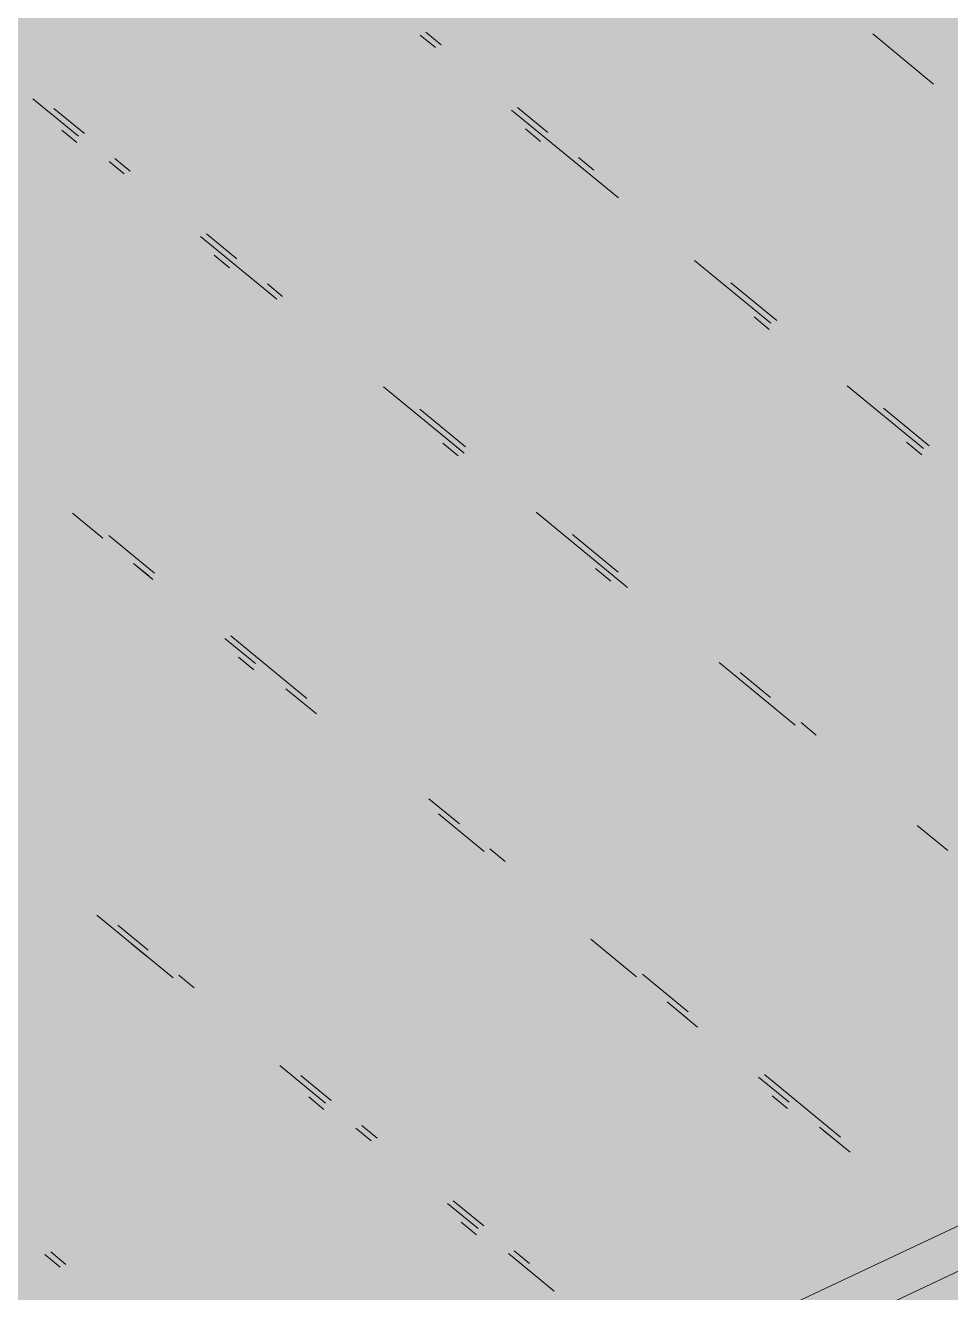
# Model space of a CAD drawing. Header units: millimetres. Extents: x 5 to 1315, y 5 to 292.
# Drawn here: x 1189.805 to 1191.793, y 86.176 to 88.9 of the extents above; entities that cross this region are included whole.
import ezdxf

# ---------------------------------------------------------------- set-up
doc = ezdxf.new("R2010")
doc.units = ezdxf.units.MM
doc.layers.add('EXISTING', color=7, linetype='Continuous')
doc.layers.add('IMAGES', color=7, linetype='Continuous')

# ---------------------------------------------------------------- blocks, each defined once
blk = doc.blocks.new('SHEET_03')
at = {"layer": 'EXISTING', "color": 250, "lineweight": 9}
for p, q in [((290.6989, 88.8582), (290.6661, 88.8852)), ((291.6259, 88.8818), (291.7569, 88.7741)), ((290.6536, 88.8793), (290.6864, 88.8524)), ((289.8213, 88.7425), (289.9196, 88.6617)), ((289.9321, 88.6675), (289.8666, 88.7214)), ((290.9282, 88.6697), (290.8627, 88.7236)), ((290.8502, 88.7177), (291.0796, 88.5292)), ((289.9162, 88.6482), (289.8835, 88.6752)), ((290.9124, 88.6504), (290.8796, 88.6774)), ((290.0304, 88.5867), (289.9977, 88.6137)), ((291.0265, 88.5889), (290.9938, 88.6158)), ((289.9852, 88.6078), (290.0179, 88.5809)), ((290.1817, 88.4462), (290.3456, 88.3115)), ((290.2598, 88.3982), (290.1942, 88.4521)), ((290.2439, 88.3789), (290.2111, 88.4059)), ((291.2434, 88.3945), (291.4072, 88.2599)), ((290.3581, 88.3174), (290.3253, 88.3443)), ((291.4197, 88.2657), (291.3214, 88.3465)), ((291.4038, 88.2464), (291.371, 88.2734)), ((290.5749, 88.123), (290.7387, 87.9883)), ((291.571, 88.1252), (291.7348, 87.9905)), ((290.7512, 87.9942), (290.6529, 88.075)), ((291.7473, 87.9964), (291.649, 88.0772)), ((290.7353, 87.9749), (290.7026, 88.0019)), ((290.7478, 87.9808), (290.7151, 88.0077)), ((291.7314, 87.9771), (291.6987, 88.004)), ((289.9064, 87.8515), (289.972, 87.7976)), ((290.9025, 87.8537), (291.0991, 87.6921)), ((290.0827, 87.7227), (289.9845, 87.8035)), ((291.0789, 87.7249), (290.9806, 87.8057)), ((290.0375, 87.7438), (290.0703, 87.7168)), ((290.0793, 87.7093), (290.0466, 87.7362)), ((291.063, 87.7056), (291.0302, 87.7325)), ((290.2341, 87.5822), (290.2996, 87.5283)), ((290.4104, 87.4534), (290.2466, 87.588)), ((290.2962, 87.5149), (290.2634, 87.5418)), ((291.2957, 87.5305), (291.4595, 87.3958)), ((291.4065, 87.4555), (291.341, 87.5094)), ((290.3651, 87.4744), (290.4307, 87.4206)), ((291.5048, 87.3747), (291.472, 87.4017)), ((290.738, 87.184), (290.6725, 87.2379)), ((289.9104, 85.4281), (293.7247, 87.2188)), ((290.6928, 87.2051), (290.7911, 87.1243)), ((291.7216, 87.1804), (291.7872, 87.1265)), ((289.9104, 85.3306), (293.7247, 87.1213)), ((290.8363, 87.1032), (290.8035, 87.1302)), ((289.9588, 86.9875), (290.1226, 86.8528)), ((290.0695, 86.9125), (290.004, 86.9664)), ((290.0661, 86.8991), (290.0334, 86.926)), ((291.0204, 86.9358), (291.1187, 86.855)), ((290.1678, 86.8317), (290.1351, 86.8586)), ((291.2295, 86.78), (291.1312, 86.8608)), ((291.1842, 86.8011), (291.2497, 86.7472)), ((291.2261, 86.7666), (291.1933, 86.7936)), ((290.3519, 86.6643), (290.4502, 86.5835)), ((290.4627, 86.5893), (290.3972, 86.6432)), ((291.3808, 86.6395), (291.4463, 86.5856)), ((291.5571, 86.5107), (291.3933, 86.6454)), ((290.4468, 86.57), (290.4141, 86.597)), ((291.4429, 86.5722), (291.4102, 86.5992)), ((290.5157, 86.5296), (290.5485, 86.5027)), ((290.561, 86.5085), (290.5282, 86.5355)), ((291.5119, 86.5318), (291.5774, 86.4779)), ((291.5537, 86.4973), (291.5209, 86.5242)), ((290.7123, 86.368), (290.7779, 86.3141)), ((290.7903, 86.32), (290.7248, 86.3739)), ((290.7745, 86.3007), (290.7417, 86.3276)), ((289.8473, 86.2581), (289.88, 86.2311)), ((289.8925, 86.237), (289.8598, 86.2639)), ((290.8434, 86.2603), (290.9417, 86.1795)), ((290.8886, 86.2392), (290.8559, 86.2661))]:
    blk.add_line(p, q, dxfattribs=at)
at = {"layer": 'IMAGES', "color": 7}
for points in [[(289.72, 88.8805), (289.8164, 88.8805), (289.72, 88.9769), (289.8164, 88.9769)], [(289.8164, 88.8805), (290.4909, 88.8805), (289.8164, 88.9769), (290.4909, 88.9769)], [(290.4909, 88.8805), (290.6836, 88.8805), (290.4909, 88.9769), (290.6836, 88.9769)], [(290.6836, 88.8805), (290.8764, 88.8805), (290.6836, 88.9769), (290.8764, 88.9769)], [(290.8764, 88.8805), (291.2618, 88.8805), (290.8764, 88.9769), (291.2618, 88.9769)], [(291.2618, 88.8805), (291.3582, 88.8805), (291.2618, 88.9769), (291.3582, 88.9769)], [(291.3582, 88.8805), (291.4545, 88.8805), (291.3582, 88.9769), (291.4545, 88.9769)], [(291.4545, 88.8805), (291.5509, 88.8805), (291.4545, 88.9769), (291.5509, 88.9769)], [(291.5509, 88.8805), (291.6473, 88.8805), (291.5509, 88.9769), (291.6473, 88.9769)], [(291.6473, 88.8805), (291.84, 88.8805), (291.6473, 88.9769), (291.84, 88.9769)], [(289.6236, 88.7841), (289.8164, 88.7841), (289.6236, 88.8805), (289.8164, 88.8805)], [(289.8164, 88.7841), (289.9127, 88.7841), (289.8164, 88.8805), (289.9127, 88.8805)], [(289.9127, 88.7841), (290.5873, 88.7841), (289.9127, 88.8805), (290.5873, 88.8805)], [(290.5873, 88.6877), (290.6836, 88.6877), (290.5873, 88.8805), (290.6836, 88.8805)], [(290.6836, 88.6877), (290.78, 88.6877), (290.6836, 88.8805), (290.78, 88.8805)], [(290.78, 88.7841), (290.8764, 88.7841), (290.78, 88.8805), (290.8764, 88.8805)], [(290.8764, 88.7841), (290.9727, 88.7841), (290.8764, 88.8805), (290.9727, 88.8805)], [(290.9727, 88.7841), (291.4545, 88.7841), (290.9727, 88.8805), (291.4545, 88.8805)], [(291.4545, 88.7841), (291.5509, 88.7841), (291.4545, 88.8805), (291.5509, 88.8805)], [(291.5509, 88.7841), (291.6473, 88.7841), (291.5509, 88.8805), (291.6473, 88.8805)], [(291.6473, 88.7841), (291.7436, 88.7841), (291.6473, 88.8805), (291.7436, 88.8805)], [(291.7436, 88.7841), (291.84, 88.7841), (291.7436, 88.8805), (291.84, 88.8805)], [(289.72, 88.6877), (289.8164, 88.6877), (289.72, 88.7841), (289.8164, 88.7841)], [(289.8164, 88.6877), (289.9127, 88.6877), (289.8164, 88.7841), (289.9127, 88.7841)], [(289.9127, 88.6877), (290.0091, 88.6877), (289.9127, 88.7841), (290.0091, 88.7841)], [(290.0091, 88.6877), (290.1055, 88.6877), (290.0091, 88.7841), (290.1055, 88.7841)], [(290.1055, 88.6877), (290.5873, 88.6877), (290.1055, 88.7841), (290.5873, 88.7841)], [(290.78, 88.6877), (290.8764, 88.6877), (290.78, 88.7841), (290.8764, 88.7841)], [(290.8764, 88.6877), (290.9727, 88.6877), (290.8764, 88.7841), (290.9727, 88.7841)], [(290.9727, 88.6877), (291.0691, 88.6877), (290.9727, 88.7841), (291.0691, 88.7841)], [(291.0691, 88.6877), (291.5509, 88.6877), (291.0691, 88.7841), (291.5509, 88.7841)], [(291.5509, 88.6877), (291.6473, 88.6877), (291.5509, 88.7841), (291.6473, 88.7841)], [(291.6473, 88.6877), (291.7436, 88.6877), (291.6473, 88.7841), (291.7436, 88.7841)], [(291.7436, 88.5913), (291.84, 88.5913), (291.7436, 88.7841), (291.84, 88.7841)], [(289.72, 88.5913), (289.8164, 88.5913), (289.72, 88.6877), (289.8164, 88.6877)], [(289.8164, 88.5913), (290.0091, 88.5913), (289.8164, 88.6877), (290.0091, 88.6877)], [(290.0091, 88.5913), (290.1055, 88.5913), (290.0091, 88.6877), (290.1055, 88.6877)], [(290.1055, 88.5913), (290.2018, 88.5913), (290.1055, 88.6877), (290.2018, 88.6877)], [(290.2018, 88.5913), (290.6836, 88.5913), (290.2018, 88.6877), (290.6836, 88.6877)], [(290.6836, 88.5913), (290.78, 88.5913), (290.6836, 88.6877), (290.78, 88.6877)], [(290.78, 88.5913), (290.8764, 88.5913), (290.78, 88.6877), (290.8764, 88.6877)], [(290.8764, 88.5913), (291.0691, 88.5913), (290.8764, 88.6877), (291.0691, 88.6877)], [(291.0691, 88.5913), (291.1655, 88.5913), (291.0691, 88.6877), (291.1655, 88.6877)], [(291.1655, 88.5913), (291.6473, 88.5913), (291.1655, 88.6877), (291.6473, 88.6877)], [(291.6473, 88.5913), (291.7436, 88.5913), (291.6473, 88.6877), (291.7436, 88.6877)], [(289.3345, 88.4949), (289.8164, 88.4949), (289.3345, 88.5913), (289.8164, 88.5913)], [(289.8164, 88.4949), (289.9127, 88.4949), (289.8164, 88.5913), (289.9127, 88.5913)], [(289.9127, 88.4949), (290.0091, 88.4949), (289.9127, 88.5913), (290.0091, 88.5913)], [(290.0091, 88.4949), (290.1055, 88.4949), (290.0091, 88.5913), (290.1055, 88.5913)], [(290.1055, 88.4949), (290.2018, 88.4949), (290.1055, 88.5913), (290.2018, 88.5913)], [(290.2018, 88.4949), (290.2982, 88.4949), (290.2018, 88.5913), (290.2982, 88.5913)], [(290.2982, 88.4949), (290.8764, 88.4949), (290.2982, 88.5913), (290.8764, 88.5913)], [(290.8764, 88.4949), (290.9727, 88.4949), (290.8764, 88.5913), (290.9727, 88.5913)], [(290.9727, 88.4949), (291.1655, 88.4949), (290.9727, 88.5913), (291.1655, 88.5913)], [(291.1655, 88.4949), (291.3582, 88.4949), (291.1655, 88.5913), (291.3582, 88.5913)], [(291.3582, 88.4949), (291.7436, 88.4949), (291.3582, 88.5913), (291.7436, 88.5913)], [(291.7436, 88.4949), (291.84, 88.4949), (291.7436, 88.5913), (291.84, 88.5913)], [(289.4309, 88.3985), (290.0091, 88.3985), (289.4309, 88.4949), (290.0091, 88.4949)], [(290.0091, 88.3985), (290.1055, 88.3985), (290.0091, 88.4949), (290.1055, 88.4949)], [(290.1055, 88.3985), (290.2018, 88.3985), (290.1055, 88.4949), (290.2018, 88.4949)], [(290.2018, 88.3985), (290.2982, 88.3985), (290.2018, 88.4949), (290.2982, 88.4949)], [(290.2982, 88.3985), (290.3945, 88.3985), (290.2982, 88.4949), (290.3945, 88.4949)], [(290.3945, 88.3985), (290.8764, 88.3985), (290.3945, 88.4949), (290.8764, 88.4949)], [(290.8764, 88.3985), (290.9727, 88.3985), (290.8764, 88.4949), (290.9727, 88.4949)], [(290.9727, 88.3985), (291.0691, 88.3985), (290.9727, 88.4949), (291.0691, 88.4949)], [(291.0691, 88.3985), (291.1655, 88.3985), (291.0691, 88.4949), (291.1655, 88.4949)], [(291.1655, 88.3985), (291.2618, 88.3985), (291.1655, 88.4949), (291.2618, 88.4949)], [(291.2618, 88.3985), (291.3582, 88.3985), (291.2618, 88.4949), (291.3582, 88.4949)], [(291.3582, 88.3985), (291.4545, 88.3985), (291.3582, 88.4949), (291.4545, 88.4949)], [(291.4545, 88.3985), (291.84, 88.3985), (291.4545, 88.4949), (291.84, 88.4949)], [(289.5273, 88.3021), (290.1055, 88.3021), (289.5273, 88.3985), (290.1055, 88.3985)], [(290.1055, 88.3021), (290.2018, 88.3021), (290.1055, 88.3985), (290.2018, 88.3985)], [(290.2018, 88.3021), (290.3945, 88.3021), (290.2018, 88.3985), (290.3945, 88.3985)], [(290.3945, 88.3021), (290.4909, 88.3021), (290.3945, 88.3985), (290.4909, 88.3985)], [(290.4909, 88.3021), (290.5873, 88.3021), (290.4909, 88.3985), (290.5873, 88.3985)], [(290.5873, 88.3021), (291.0691, 88.3021), (290.5873, 88.3985), (291.0691, 88.3985)], [(291.0691, 88.3021), (291.1655, 88.3021), (291.0691, 88.3985), (291.1655, 88.3985)], [(291.1655, 88.3021), (291.2618, 88.3021), (291.1655, 88.3985), (291.2618, 88.3985)], [(291.2618, 88.3021), (291.3582, 88.3021), (291.2618, 88.3985), (291.3582, 88.3985)], [(291.3582, 88.3021), (291.4545, 88.3021), (291.3582, 88.3985), (291.4545, 88.3985)], [(291.4545, 88.3021), (291.5509, 88.3021), (291.4545, 88.3985), (291.5509, 88.3985)], [(291.5509, 88.3021), (292.0327, 88.3021), (291.5509, 88.3985), (292.0327, 88.3985)], [(289.72, 88.2057), (290.2018, 88.2057), (289.72, 88.3021), (290.2018, 88.3021)], [(290.2018, 88.2057), (290.2982, 88.2057), (290.2018, 88.3021), (290.2982, 88.3021)], [(290.2982, 88.2057), (290.3945, 88.2057), (290.2982, 88.3021), (290.3945, 88.3021)], [(290.3945, 88.2057), (290.4909, 88.2057), (290.3945, 88.3021), (290.4909, 88.3021)], [(290.4909, 88.2057), (290.5873, 88.2057), (290.4909, 88.3021), (290.5873, 88.3021)], [(290.5873, 88.2057), (291.1655, 88.2057), (290.5873, 88.3021), (291.1655, 88.3021)], [(291.1655, 88.2057), (291.2618, 88.2057), (291.1655, 88.3021), (291.2618, 88.3021)], [(291.2618, 88.2057), (291.3582, 88.2057), (291.2618, 88.3021), (291.3582, 88.3021)], [(291.3582, 88.2057), (291.4545, 88.2057), (291.3582, 88.3021), (291.4545, 88.3021)], [(291.4545, 88.2057), (291.5509, 88.2057), (291.4545, 88.3021), (291.5509, 88.3021)], [(291.5509, 88.2057), (291.6473, 88.2057), (291.5509, 88.3021), (291.6473, 88.3021)], [(291.6473, 88.2057), (292.1291, 88.2057), (291.6473, 88.3021), (292.1291, 88.3021)], [(289.72, 88.1093), (289.8164, 88.1093), (289.72, 88.2057), (289.8164, 88.2057)], [(289.8164, 88.1093), (290.2982, 88.1093), (289.8164, 88.2057), (290.2982, 88.2057)], [(290.2982, 88.1093), (290.3945, 88.1093), (290.2982, 88.2057), (290.3945, 88.2057)], [(290.3945, 88.1093), (290.4909, 88.1093), (290.3945, 88.2057), (290.4909, 88.2057)], [(290.4909, 88.1093), (290.6836, 88.1093), (290.4909, 88.2057), (290.6836, 88.2057)], [(290.6836, 88.1093), (290.78, 88.1093), (290.6836, 88.2057), (290.78, 88.2057)], [(290.78, 88.1093), (291.2618, 88.1093), (290.78, 88.2057), (291.2618, 88.2057)], [(291.2618, 88.1093), (291.3582, 88.1093), (291.2618, 88.2057), (291.3582, 88.2057)], [(291.3582, 88.1093), (291.4545, 88.1093), (291.3582, 88.2057), (291.4545, 88.2057)], [(291.4545, 88.1093), (291.5509, 88.1093), (291.4545, 88.2057), (291.5509, 88.2057)], [(291.5509, 88.1093), (291.6473, 88.1093), (291.5509, 88.2057), (291.6473, 88.2057)], [(291.6473, 88.1093), (291.7436, 88.1093), (291.6473, 88.2057), (291.7436, 88.2057)], [(291.7436, 88.1093), (292.2255, 88.1093), (291.7436, 88.2057), (292.2255, 88.2057)], [(289.72, 88.0129), (289.9127, 88.0129), (289.72, 88.1093), (289.9127, 88.1093)], [(289.9127, 88.0129), (290.3945, 88.0129), (289.9127, 88.1093), (290.3945, 88.1093)], [(290.3945, 88.0129), (290.4909, 88.0129), (290.3945, 88.1093), (290.4909, 88.1093)], [(290.4909, 88.0129), (290.5873, 88.0129), (290.4909, 88.1093), (290.5873, 88.1093)], [(290.5873, 88.0129), (290.78, 88.0129), (290.5873, 88.1093), (290.78, 88.1093)], [(290.78, 88.0129), (290.9727, 88.0129), (290.78, 88.1093), (290.9727, 88.1093)], [(290.9727, 88.0129), (291.4545, 88.0129), (290.9727, 88.1093), (291.4545, 88.1093)], [(291.4545, 88.0129), (291.5509, 88.0129), (291.4545, 88.1093), (291.5509, 88.1093)], [(291.5509, 88.0129), (291.7436, 88.0129), (291.5509, 88.1093), (291.7436, 88.1093)], [(291.7436, 88.0129), (291.84, 88.0129), (291.7436, 88.1093), (291.84, 88.1093)], [(289.72, 87.9165), (289.9127, 87.9165), (289.72, 88.0129), (289.9127, 88.0129)], [(289.9127, 87.9165), (290.0091, 87.9165), (289.9127, 88.0129), (290.0091, 88.0129)], [(290.0091, 87.9165), (290.1055, 87.9165), (290.0091, 88.0129), (290.1055, 88.0129)], [(290.1055, 87.9165), (290.4909, 87.9165), (290.1055, 88.0129), (290.4909, 88.0129)], [(290.4909, 87.9165), (290.5873, 87.9165), (290.4909, 88.0129), (290.5873, 88.0129)], [(290.5873, 87.9165), (290.6836, 87.9165), (290.5873, 88.0129), (290.6836, 88.0129)], [(290.6836, 87.9165), (290.8764, 87.9165), (290.6836, 88.0129), (290.8764, 88.0129)], [(290.8764, 87.9165), (290.9727, 87.9165), (290.8764, 88.0129), (290.9727, 88.0129)], [(290.9727, 87.9165), (291.0691, 87.9165), (290.9727, 88.0129), (291.0691, 88.0129)], [(291.0691, 87.9165), (291.5509, 87.9165), (291.0691, 88.0129), (291.5509, 88.0129)], [(291.5509, 87.9165), (291.6473, 87.9165), (291.5509, 88.0129), (291.6473, 88.0129)], [(291.6473, 87.9165), (291.84, 87.9165), (291.6473, 88.0129), (291.84, 88.0129)], [(289.72, 87.8201), (289.8164, 87.8201), (289.72, 87.9165), (289.8164, 87.9165)], [(289.8164, 87.8201), (289.9127, 87.8201), (289.8164, 87.9165), (289.9127, 87.9165)], [(289.9127, 87.7237), (290.0091, 87.7237), (289.9127, 87.9165), (290.0091, 87.9165)], [(290.0091, 87.8201), (290.1055, 87.8201), (290.0091, 87.9165), (290.1055, 87.9165)], [(290.1055, 87.8201), (290.6836, 87.8201), (290.1055, 87.9165), (290.6836, 87.9165)], [(290.6836, 87.8201), (290.78, 87.8201), (290.6836, 87.9165), (290.78, 87.9165)], [(290.78, 87.8201), (290.8764, 87.8201), (290.78, 87.9165), (290.8764, 87.9165)], [(290.8764, 87.8201), (290.9727, 87.8201), (290.8764, 87.9165), (290.9727, 87.9165)], [(290.9727, 87.8201), (291.0691, 87.8201), (290.9727, 87.9165), (291.0691, 87.9165)], [(291.0691, 87.8201), (291.1655, 87.8201), (291.0691, 87.9165), (291.1655, 87.9165)], [(291.1655, 87.8201), (291.6473, 87.8201), (291.1655, 87.9165), (291.6473, 87.9165)], [(291.6473, 87.8201), (291.7436, 87.8201), (291.6473, 87.9165), (291.7436, 87.9165)], [(291.7436, 87.8201), (291.84, 87.8201), (291.7436, 87.9165), (291.84, 87.9165)], [(289.72, 87.7237), (289.8164, 87.7237), (289.72, 87.8201), (289.8164, 87.8201)], [(289.8164, 87.7237), (289.9127, 87.7237), (289.8164, 87.8201), (289.9127, 87.8201)], [(290.0091, 87.7237), (290.1055, 87.7237), (290.0091, 87.8201), (290.1055, 87.8201)], [(290.1055, 87.7237), (290.2018, 87.7237), (290.1055, 87.8201), (290.2018, 87.8201)], [(290.2018, 87.7237), (290.2982, 87.7237), (290.2018, 87.8201), (290.2982, 87.8201)], [(290.2982, 87.7237), (290.78, 87.7237), (290.2982, 87.8201), (290.78, 87.8201)], [(290.78, 87.7237), (290.8764, 87.7237), (290.78, 87.8201), (290.8764, 87.8201)], [(290.8764, 87.7237), (290.9727, 87.7237), (290.8764, 87.8201), (290.9727, 87.8201)], [(290.9727, 87.7237), (291.0691, 87.7237), (290.9727, 87.8201), (291.0691, 87.8201)], [(291.0691, 87.7237), (291.1655, 87.7237), (291.0691, 87.8201), (291.1655, 87.8201)], [(291.1655, 87.7237), (291.2618, 87.7237), (291.1655, 87.8201), (291.2618, 87.8201)], [(291.2618, 87.7237), (291.7436, 87.7237), (291.2618, 87.8201), (291.7436, 87.8201)], [(291.7436, 87.7237), (291.84, 87.7237), (291.7436, 87.8201), (291.84, 87.8201)], [(289.72, 87.6273), (289.8164, 87.6273), (289.72, 87.7237), (289.8164, 87.7237)], [(289.8164, 87.6273), (289.9127, 87.6273), (289.8164, 87.7237), (289.9127, 87.7237)], [(289.9127, 87.6273), (290.0091, 87.6273), (289.9127, 87.7237), (290.0091, 87.7237)], [(290.0091, 87.6273), (290.1055, 87.6273), (290.0091, 87.7237), (290.1055, 87.7237)], [(290.1055, 87.6273), (290.2018, 87.6273), (290.1055, 87.7237), (290.2018, 87.7237)], [(290.2018, 87.6273), (290.2982, 87.6273), (290.2018, 87.7237), (290.2982, 87.7237)], [(290.2982, 87.6273), (290.3945, 87.6273), (290.2982, 87.7237), (290.3945, 87.7237)], [(290.3945, 87.6273), (290.8764, 87.6273), (290.3945, 87.7237), (290.8764, 87.7237)], [(290.8764, 87.6273), (290.9727, 87.6273), (290.8764, 87.7237), (290.9727, 87.7237)], [(290.9727, 87.6273), (291.0691, 87.6273), (290.9727, 87.7237), (291.0691, 87.7237)], [(291.0691, 87.6273), (291.1655, 87.6273), (291.0691, 87.7237), (291.1655, 87.7237)], [(291.1655, 87.6273), (291.2618, 87.6273), (291.1655, 87.7237), (291.2618, 87.7237)], [(291.2618, 87.6273), (291.3582, 87.6273), (291.2618, 87.7237), (291.3582, 87.7237)], [(291.3582, 87.6273), (291.9364, 87.6273), (291.3582, 87.7237), (291.9364, 87.7237)], [(289.72, 87.5309), (289.8164, 87.5309), (289.72, 87.6273), (289.8164, 87.6273)], [(289.8164, 87.5309), (290.0091, 87.5309), (289.8164, 87.6273), (290.0091, 87.6273)], [(290.0091, 87.5309), (290.1055, 87.5309), (290.0091, 87.6273), (290.1055, 87.6273)], [(290.1055, 87.5309), (290.2018, 87.5309), (290.1055, 87.6273), (290.2018, 87.6273)], [(290.2018, 87.5309), (290.3945, 87.5309), (290.2018, 87.6273), (290.3945, 87.6273)], [(290.3945, 87.5309), (290.4909, 87.5309), (290.3945, 87.6273), (290.4909, 87.6273)], [(290.4909, 87.5309), (290.9727, 87.5309), (290.4909, 87.6273), (290.9727, 87.6273)], [(290.9727, 87.5309), (291.0691, 87.5309), (290.9727, 87.6273), (291.0691, 87.6273)], [(291.0691, 87.5309), (291.1655, 87.5309), (291.0691, 87.6273), (291.1655, 87.6273)], [(291.1655, 87.5309), (291.2618, 87.5309), (291.1655, 87.6273), (291.2618, 87.6273)], [(291.2618, 87.5309), (291.3582, 87.5309), (291.2618, 87.6273), (291.3582, 87.6273)], [(291.3582, 87.5309), (291.4545, 87.5309), (291.3582, 87.6273), (291.4545, 87.6273)], [(291.4545, 87.5309), (291.5509, 87.5309), (291.4545, 87.6273), (291.5509, 87.6273)], [(291.5509, 87.5309), (292.0327, 87.5309), (291.5509, 87.6273), (292.0327, 87.6273)], [(289.72, 87.4345), (289.8164, 87.4345), (289.72, 87.5309), (289.8164, 87.5309)], [(289.8164, 87.4345), (289.9127, 87.4345), (289.8164, 87.5309), (289.9127, 87.5309)], [(289.9127, 87.4345), (290.1055, 87.4345), (289.9127, 87.5309), (290.1055, 87.5309)], [(290.1055, 87.4345), (290.2018, 87.4345), (290.1055, 87.5309), (290.2018, 87.5309)], [(290.2018, 87.4345), (290.2982, 87.4345), (290.2018, 87.5309), (290.2982, 87.5309)], [(290.2982, 87.4345), (290.4909, 87.4345), (290.2982, 87.5309), (290.4909, 87.5309)], [(290.4909, 87.4345), (290.5873, 87.4345), (290.4909, 87.5309), (290.5873, 87.5309)], [(290.5873, 87.4345), (291.0691, 87.4345), (290.5873, 87.5309), (291.0691, 87.5309)], [(291.0691, 87.4345), (291.2618, 87.4345), (291.0691, 87.5309), (291.2618, 87.5309)], [(291.2618, 87.4345), (291.4545, 87.4345), (291.2618, 87.5309), (291.4545, 87.5309)], [(291.4545, 87.4345), (291.5509, 87.4345), (291.4545, 87.5309), (291.5509, 87.5309)], [(291.5509, 87.4345), (291.6473, 87.4345), (291.5509, 87.5309), (291.6473, 87.5309)], [(291.6473, 87.4345), (292.1291, 87.4345), (291.6473, 87.5309), (292.1291, 87.5309)], [(289.72, 87.3381), (289.8164, 87.3381), (289.72, 87.4345), (289.8164, 87.4345)], [(289.8164, 87.3381), (289.9127, 87.3381), (289.8164, 87.4345), (289.9127, 87.4345)], [(289.9127, 87.3381), (290.0091, 87.3381), (289.9127, 87.4345), (290.0091, 87.4345)], [(290.0091, 87.3381), (290.1055, 87.3381), (290.0091, 87.4345), (290.1055, 87.4345)], [(290.1055, 87.3381), (290.2018, 87.3381), (290.1055, 87.4345), (290.2018, 87.4345)], [(290.2018, 87.3381), (290.2982, 87.3381), (290.2018, 87.4345), (290.2982, 87.4345)], [(290.2982, 87.3381), (290.3945, 87.3381), (290.2982, 87.4345), (290.3945, 87.4345)], [(290.3945, 87.3381), (290.5873, 87.3381), (290.3945, 87.4345), (290.5873, 87.4345)], [(290.5873, 87.3381), (290.6836, 87.3381), (290.5873, 87.4345), (290.6836, 87.4345)], [(290.6836, 87.3381), (290.78, 87.3381), (290.6836, 87.4345), (290.78, 87.4345)], [(290.78, 87.3381), (291.2618, 87.3381), (290.78, 87.4345), (291.2618, 87.4345)], [(291.2618, 87.3381), (291.3582, 87.3381), (291.2618, 87.4345), (291.3582, 87.4345)], [(291.3582, 87.3381), (291.5509, 87.3381), (291.3582, 87.4345), (291.5509, 87.4345)], [(291.5509, 87.3381), (291.7436, 87.3381), (291.5509, 87.4345), (291.7436, 87.4345)], [(291.7436, 87.3381), (292.2255, 87.3381), (291.7436, 87.4345), (292.2255, 87.4345)], [(289.72, 87.2417), (289.8164, 87.2417), (289.72, 87.3381), (289.8164, 87.3381)], [(289.8164, 87.2417), (289.9127, 87.2417), (289.8164, 87.3381), (289.9127, 87.3381)], [(289.9127, 87.2417), (290.0091, 87.2417), (289.9127, 87.3381), (290.0091, 87.3381)], [(290.0091, 87.2417), (290.1055, 87.2417), (290.0091, 87.3381), (290.1055, 87.3381)], [(290.1055, 87.2417), (290.2018, 87.2417), (290.1055, 87.3381), (290.2018, 87.3381)], [(290.2018, 87.2417), (290.2982, 87.2417), (290.2018, 87.3381), (290.2982, 87.3381)], [(290.2982, 87.2417), (290.3945, 87.2417), (290.2982, 87.3381), (290.3945, 87.3381)], [(290.3945, 87.2417), (290.4909, 87.2417), (290.3945, 87.3381), (290.4909, 87.3381)], [(290.4909, 87.2417), (290.6836, 87.2417), (290.4909, 87.3381), (290.6836, 87.3381)], [(290.6836, 87.2417), (290.78, 87.2417), (290.6836, 87.3381), (290.78, 87.3381)], [(290.78, 87.2417), (290.8764, 87.2417), (290.78, 87.3381), (290.8764, 87.3381)], [(290.8764, 87.2417), (291.4545, 87.2417), (290.8764, 87.3381), (291.4545, 87.3381)], [(291.4545, 87.1453), (291.5509, 87.1453), (291.4545, 87.3381), (291.5509, 87.3381)], [(291.5509, 87.2417), (291.7436, 87.2417), (291.5509, 87.3381), (291.7436, 87.3381)], [(291.7436, 87.2417), (291.84, 87.2417), (291.7436, 87.3381), (291.84, 87.3381)], [(289.72, 87.0489), (289.8164, 87.0489), (289.72, 87.2417), (289.8164, 87.2417)], [(289.8164, 87.1453), (290.1055, 87.1453), (289.8164, 87.2417), (290.1055, 87.2417)], [(290.1055, 87.1453), (290.2982, 87.1453), (290.1055, 87.2417), (290.2982, 87.2417)], [(290.2982, 87.1453), (290.4909, 87.1453), (290.2982, 87.2417), (290.4909, 87.2417)], [(290.4909, 87.1453), (290.5873, 87.1453), (290.4909, 87.2417), (290.5873, 87.2417)], [(290.5873, 87.1453), (290.78, 87.1453), (290.5873, 87.2417), (290.78, 87.2417)], [(290.78, 87.1453), (290.8764, 87.1453), (290.78, 87.2417), (290.8764, 87.2417)], [(290.8764, 87.1453), (290.9727, 87.1453), (290.8764, 87.2417), (290.9727, 87.2417)], [(290.9727, 87.1453), (291.4545, 87.1453), (290.9727, 87.2417), (291.4545, 87.2417)], [(291.5509, 87.1453), (291.6473, 87.1453), (291.5509, 87.2417), (291.6473, 87.2417)], [(291.6473, 87.1453), (291.7436, 87.1453), (291.6473, 87.2417), (291.7436, 87.2417)], [(291.7436, 87.1453), (291.84, 87.1453), (291.7436, 87.2417), (291.84, 87.2417)], [(289.8164, 87.0489), (289.9127, 87.0489), (289.8164, 87.1453), (289.9127, 87.1453)], [(289.9127, 87.0489), (290.0091, 87.0489), (289.9127, 87.1453), (290.0091, 87.1453)], [(290.0091, 87.0489), (290.1055, 87.0489), (290.0091, 87.1453), (290.1055, 87.1453)], [(290.1055, 87.0489), (290.2018, 87.0489), (290.1055, 87.1453), (290.2018, 87.1453)], [(290.2018, 87.0489), (290.2982, 87.0489), (290.2018, 87.1453), (290.2982, 87.1453)], [(290.2982, 87.0489), (290.3945, 87.0489), (290.2982, 87.1453), (290.3945, 87.1453)], [(290.3945, 87.0489), (290.4909, 87.0489), (290.3945, 87.1453), (290.4909, 87.1453)], [(290.4909, 87.0489), (290.5873, 87.0489), (290.4909, 87.1453), (290.5873, 87.1453)], [(290.5873, 87.0489), (290.6836, 87.0489), (290.5873, 87.1453), (290.6836, 87.1453)], [(290.6836, 87.0489), (290.8764, 87.0489), (290.6836, 87.1453), (290.8764, 87.1453)], [(290.8764, 87.0489), (290.9727, 87.0489), (290.8764, 87.1453), (290.9727, 87.1453)], [(290.9727, 87.0489), (291.0691, 87.0489), (290.9727, 87.1453), (291.0691, 87.1453)], [(291.0691, 87.0489), (291.5509, 87.0489), (291.0691, 87.1453), (291.5509, 87.1453)], [(291.5509, 87.0489), (291.6473, 87.0489), (291.5509, 87.1453), (291.6473, 87.1453)], [(291.6473, 87.0489), (291.7436, 87.0489), (291.6473, 87.1453), (291.7436, 87.1453)], [(291.7436, 87.0489), (291.9364, 87.0489), (291.7436, 87.1453), (291.9364, 87.1453)], [(289.72, 86.9525), (289.8164, 86.9525), (289.72, 87.0489), (289.8164, 87.0489)], [(289.8164, 86.9525), (289.9127, 86.9525), (289.8164, 87.0489), (289.9127, 87.0489)], [(289.9127, 86.9525), (290.0091, 86.9525), (289.9127, 87.0489), (290.0091, 87.0489)], [(290.0091, 86.9525), (290.1055, 86.9525), (290.0091, 87.0489), (290.1055, 87.0489)], [(290.1055, 86.9525), (290.2018, 86.9525), (290.1055, 87.0489), (290.2018, 87.0489)], [(290.2018, 86.9525), (290.2982, 86.9525), (290.2018, 87.0489), (290.2982, 87.0489)], [(290.2982, 86.9525), (290.3945, 86.9525), (290.2982, 87.0489), (290.3945, 87.0489)], [(290.3945, 86.9525), (290.4909, 86.9525), (290.3945, 87.0489), (290.4909, 87.0489)], [(290.4909, 86.9525), (290.6836, 86.9525), (290.4909, 87.0489), (290.6836, 87.0489)], [(290.6836, 86.9525), (290.78, 86.9525), (290.6836, 87.0489), (290.78, 87.0489)], [(290.78, 86.8561), (290.8764, 86.8561), (290.78, 87.0489), (290.8764, 87.0489)], [(290.8764, 86.9525), (290.9727, 86.9525), (290.8764, 87.0489), (290.9727, 87.0489)], [(290.9727, 86.9525), (291.0691, 86.9525), (290.9727, 87.0489), (291.0691, 87.0489)], [(291.0691, 86.9525), (291.1655, 86.9525), (291.0691, 87.0489), (291.1655, 87.0489)], [(291.1655, 86.9525), (291.2618, 86.9525), (291.1655, 87.0489), (291.2618, 87.0489)], [(291.2618, 86.9525), (291.7436, 86.9525), (291.2618, 87.0489), (291.7436, 87.0489)], [(291.7436, 86.9525), (291.84, 86.9525), (291.7436, 87.0489), (291.84, 87.0489)], [(289.3345, 86.8561), (289.8164, 86.8561), (289.3345, 86.9525), (289.8164, 86.9525)], [(289.8164, 86.8561), (289.9127, 86.8561), (289.8164, 86.9525), (289.9127, 86.9525)], [(289.9127, 86.8561), (290.0091, 86.8561), (289.9127, 86.9525), (290.0091, 86.9525)], [(290.0091, 86.8561), (290.1055, 86.8561), (290.0091, 86.9525), (290.1055, 86.9525)], [(290.1055, 86.8561), (290.2018, 86.8561), (290.1055, 86.9525), (290.2018, 86.9525)], [(290.2018, 86.8561), (290.2982, 86.8561), (290.2018, 86.9525), (290.2982, 86.9525)], [(290.2982, 86.8561), (290.3945, 86.8561), (290.2982, 86.9525), (290.3945, 86.9525)], [(290.3945, 86.8561), (290.4909, 86.8561), (290.3945, 86.9525), (290.4909, 86.9525)], [(290.4909, 86.8561), (290.5873, 86.8561), (290.4909, 86.9525), (290.5873, 86.9525)], [(290.5873, 86.8561), (290.6836, 86.8561), (290.5873, 86.9525), (290.6836, 86.9525)], [(290.6836, 86.8561), (290.78, 86.8561), (290.6836, 86.9525), (290.78, 86.9525)], [(290.8764, 86.8561), (290.9727, 86.8561), (290.8764, 86.9525), (290.9727, 86.9525)], [(290.9727, 86.8561), (291.0691, 86.8561), (290.9727, 86.9525), (291.0691, 86.9525)], [(291.0691, 86.8561), (291.1655, 86.8561), (291.0691, 86.9525), (291.1655, 86.9525)], [(291.1655, 86.8561), (291.84, 86.8561), (291.1655, 86.9525), (291.84, 86.9525)], [(289.4309, 86.7597), (289.9127, 86.7597), (289.4309, 86.8561), (289.9127, 86.8561)], [(289.9127, 86.7597), (290.0091, 86.7597), (289.9127, 86.8561), (290.0091, 86.8561)], [(290.0091, 86.7597), (290.1055, 86.7597), (290.0091, 86.8561), (290.1055, 86.8561)], [(290.1055, 86.7597), (290.2018, 86.7597), (290.1055, 86.8561), (290.2018, 86.8561)], [(290.2018, 86.7597), (290.2982, 86.7597), (290.2018, 86.8561), (290.2982, 86.8561)], [(290.2982, 86.6633), (290.3945, 86.6633), (290.2982, 86.8561), (290.3945, 86.8561)], [(290.3945, 86.7597), (290.4909, 86.7597), (290.3945, 86.8561), (290.4909, 86.8561)], [(290.4909, 86.7597), (290.5873, 86.7597), (290.4909, 86.8561), (290.5873, 86.8561)], [(290.5873, 86.7597), (290.6836, 86.7597), (290.5873, 86.8561), (290.6836, 86.8561)], [(290.6836, 86.7597), (290.78, 86.7597), (290.6836, 86.8561), (290.78, 86.8561)], [(290.78, 86.7597), (290.8764, 86.7597), (290.78, 86.8561), (290.8764, 86.8561)], [(290.8764, 86.7597), (291.0691, 86.7597), (290.8764, 86.8561), (291.0691, 86.8561)], [(291.0691, 86.7597), (291.2618, 86.7597), (291.0691, 86.8561), (291.2618, 86.8561)], [(291.2618, 86.7597), (291.3582, 86.7597), (291.2618, 86.8561), (291.3582, 86.8561)], [(291.3582, 86.7597), (291.4545, 86.7597), (291.3582, 86.8561), (291.4545, 86.8561)], [(291.4545, 86.7597), (291.9364, 86.7597), (291.4545, 86.8561), (291.9364, 86.8561)], [(289.5273, 86.6633), (290.1055, 86.6633), (289.5273, 86.7597), (290.1055, 86.7597)], [(290.1055, 86.6633), (290.2018, 86.6633), (290.1055, 86.7597), (290.2018, 86.7597)], [(290.2018, 86.6633), (290.2982, 86.6633), (290.2018, 86.7597), (290.2982, 86.7597)], [(290.3945, 86.6633), (290.4909, 86.6633), (290.3945, 86.7597), (290.4909, 86.7597)], [(290.4909, 86.6633), (290.5873, 86.6633), (290.4909, 86.7597), (290.5873, 86.7597)], [(290.5873, 86.6633), (290.6836, 86.6633), (290.5873, 86.7597), (290.6836, 86.7597)], [(290.6836, 86.6633), (290.78, 86.6633), (290.6836, 86.7597), (290.78, 86.7597)], [(290.78, 86.6633), (290.8764, 86.6633), (290.78, 86.7597), (290.8764, 86.7597)], [(290.8764, 86.6633), (291.1655, 86.6633), (290.8764, 86.7597), (291.1655, 86.7597)], [(291.1655, 86.6633), (291.2618, 86.6633), (291.1655, 86.7597), (291.2618, 86.7597)], [(291.2618, 86.6633), (291.3582, 86.6633), (291.2618, 86.7597), (291.3582, 86.7597)], [(291.3582, 86.6633), (291.4545, 86.6633), (291.3582, 86.7597), (291.4545, 86.7597)], [(291.4545, 86.6633), (291.5509, 86.6633), (291.4545, 86.7597), (291.5509, 86.7597)], [(291.5509, 86.6633), (292.0327, 86.6633), (291.5509, 86.7597), (292.0327, 86.7597)], [(289.6236, 86.5669), (290.2018, 86.5669), (289.6236, 86.6633), (290.2018, 86.6633)], [(290.2018, 86.5669), (290.2982, 86.5669), (290.2018, 86.6633), (290.2982, 86.6633)], [(290.2982, 86.5669), (290.3945, 86.5669), (290.2982, 86.6633), (290.3945, 86.6633)], [(290.3945, 86.5669), (290.5873, 86.5669), (290.3945, 86.6633), (290.5873, 86.6633)], [(290.5873, 86.5669), (290.6836, 86.5669), (290.5873, 86.6633), (290.6836, 86.6633)], [(290.6836, 86.5669), (290.78, 86.5669), (290.6836, 86.6633), (290.78, 86.6633)], [(290.78, 86.5669), (290.8764, 86.5669), (290.78, 86.6633), (290.8764, 86.6633)], [(290.8764, 86.5669), (290.9727, 86.5669), (290.8764, 86.6633), (290.9727, 86.6633)], [(290.9727, 86.5669), (291.0691, 86.5669), (290.9727, 86.6633), (291.0691, 86.6633)], [(291.0691, 86.5669), (291.2618, 86.5669), (291.0691, 86.6633), (291.2618, 86.6633)], [(291.2618, 86.5669), (291.3582, 86.5669), (291.2618, 86.6633), (291.3582, 86.6633)], [(291.3582, 86.5669), (291.5509, 86.5669), (291.3582, 86.6633), (291.5509, 86.6633)], [(291.5509, 86.5669), (291.6473, 86.5669), (291.5509, 86.6633), (291.6473, 86.6633)], [(291.6473, 86.5669), (292.0327, 86.5669), (291.6473, 86.6633), (292.0327, 86.6633)], [(289.72, 86.4705), (289.8164, 86.4705), (289.72, 86.5669), (289.8164, 86.5669)], [(289.8164, 86.4705), (290.2982, 86.4705), (289.8164, 86.5669), (290.2982, 86.5669)], [(290.2982, 86.4705), (290.3945, 86.4705), (290.2982, 86.5669), (290.3945, 86.5669)], [(290.3945, 86.4705), (290.4909, 86.4705), (290.3945, 86.5669), (290.4909, 86.5669)], [(290.4909, 86.4705), (290.6836, 86.4705), (290.4909, 86.5669), (290.6836, 86.5669)], [(290.6836, 86.4705), (290.78, 86.4705), (290.6836, 86.5669), (290.78, 86.5669)], [(290.78, 86.4705), (290.8764, 86.4705), (290.78, 86.5669), (290.8764, 86.5669)], [(290.8764, 86.4705), (290.9727, 86.4705), (290.8764, 86.5669), (290.9727, 86.5669)], [(290.9727, 86.4705), (291.0691, 86.4705), (290.9727, 86.5669), (291.0691, 86.5669)], [(291.0691, 86.4705), (291.1655, 86.4705), (291.0691, 86.5669), (291.1655, 86.5669)], [(291.1655, 86.4705), (291.2618, 86.4705), (291.1655, 86.5669), (291.2618, 86.5669)], [(291.2618, 86.4705), (291.3582, 86.4705), (291.2618, 86.5669), (291.3582, 86.5669)], [(291.3582, 86.4705), (291.4545, 86.4705), (291.3582, 86.5669), (291.4545, 86.5669)], [(291.4545, 86.4705), (291.6473, 86.4705), (291.4545, 86.5669), (291.6473, 86.5669)], [(291.6473, 86.4705), (291.7436, 86.4705), (291.6473, 86.5669), (291.7436, 86.5669)], [(291.7436, 86.4705), (291.84, 86.4705), (291.7436, 86.5669), (291.84, 86.5669)], [(289.72, 86.3741), (289.8164, 86.3741), (289.72, 86.4705), (289.8164, 86.4705)], [(289.8164, 86.3741), (289.9127, 86.3741), (289.8164, 86.4705), (289.9127, 86.4705)], [(289.9127, 86.3741), (290.3945, 86.3741), (289.9127, 86.4705), (290.3945, 86.4705)], [(290.3945, 86.3741), (290.4909, 86.3741), (290.3945, 86.4705), (290.4909, 86.4705)], [(290.4909, 86.3741), (290.5873, 86.3741), (290.4909, 86.4705), (290.5873, 86.4705)], [(290.5873, 86.3741), (290.6836, 86.3741), (290.5873, 86.4705), (290.6836, 86.4705)], [(290.6836, 86.3741), (290.8764, 86.3741), (290.6836, 86.4705), (290.8764, 86.4705)], [(290.8764, 86.3741), (290.9727, 86.3741), (290.8764, 86.4705), (290.9727, 86.4705)], [(290.9727, 86.3741), (291.0691, 86.3741), (290.9727, 86.4705), (291.0691, 86.4705)], [(291.0691, 86.3741), (291.1655, 86.3741), (291.0691, 86.4705), (291.1655, 86.4705)], [(291.1655, 86.3741), (291.2618, 86.3741), (291.1655, 86.4705), (291.2618, 86.4705)], [(291.2618, 86.3741), (291.3582, 86.3741), (291.2618, 86.4705), (291.3582, 86.4705)], [(291.3582, 86.3741), (291.4545, 86.3741), (291.3582, 86.4705), (291.4545, 86.4705)], [(291.4545, 86.3741), (291.5509, 86.3741), (291.4545, 86.4705), (291.5509, 86.4705)], [(291.5509, 86.3741), (291.84, 86.3741), (291.5509, 86.4705), (291.84, 86.4705)], [(289.72, 86.2777), (289.8164, 86.2777), (289.72, 86.3741), (289.8164, 86.3741)], [(289.8164, 86.2777), (289.9127, 86.2777), (289.8164, 86.3741), (289.9127, 86.3741)], [(289.9127, 86.2777), (290.0091, 86.2777), (289.9127, 86.3741), (290.0091, 86.3741)], [(290.0091, 86.2777), (290.4909, 86.2777), (290.0091, 86.3741), (290.4909, 86.3741)], [(290.4909, 86.2777), (290.5873, 86.2777), (290.4909, 86.3741), (290.5873, 86.3741)], [(290.5873, 86.2777), (290.6836, 86.2777), (290.5873, 86.3741), (290.6836, 86.3741)], [(290.6836, 86.2777), (290.78, 86.2777), (290.6836, 86.3741), (290.78, 86.3741)], [(290.78, 86.2777), (290.8764, 86.2777), (290.78, 86.3741), (290.8764, 86.3741)], [(290.8764, 86.2777), (290.9727, 86.2777), (290.8764, 86.3741), (290.9727, 86.3741)], [(290.9727, 86.2777), (291.0691, 86.2777), (290.9727, 86.3741), (291.0691, 86.3741)], [(291.0691, 86.2777), (291.1655, 86.2777), (291.0691, 86.3741), (291.1655, 86.3741)], [(291.1655, 86.2777), (291.2618, 86.2777), (291.1655, 86.3741), (291.2618, 86.3741)], [(291.2618, 86.2777), (291.6473, 86.2777), (291.2618, 86.3741), (291.6473, 86.3741)], [(291.6473, 86.2777), (291.7436, 86.2777), (291.6473, 86.3741), (291.7436, 86.3741)], [(291.7436, 86.2777), (291.84, 86.2777), (291.7436, 86.3741), (291.84, 86.3741)], [(289.72, 86.1813), (289.8164, 86.1813), (289.72, 86.2777), (289.8164, 86.2777)], [(289.8164, 86.1813), (289.9127, 86.1813), (289.8164, 86.2777), (289.9127, 86.2777)], [(289.9127, 86.1813), (290.0091, 86.1813), (289.9127, 86.2777), (290.0091, 86.2777)], [(290.0091, 86.1813), (290.1055, 86.1813), (290.0091, 86.2777), (290.1055, 86.2777)], [(290.1055, 86.1813), (290.2018, 86.1813), (290.1055, 86.2777), (290.2018, 86.2777)], [(290.2018, 86.1813), (290.6836, 86.1813), (290.2018, 86.2777), (290.6836, 86.2777)], [(290.6836, 86.1813), (290.78, 86.1813), (290.6836, 86.2777), (290.78, 86.2777)], [(290.78, 86.1813), (290.8764, 86.1813), (290.78, 86.2777), (290.8764, 86.2777)], [(290.8764, 86.1813), (290.9727, 86.1813), (290.8764, 86.2777), (290.9727, 86.2777)], [(290.9727, 86.1813), (291.0691, 86.1813), (290.9727, 86.2777), (291.0691, 86.2777)], [(291.0691, 86.1813), (291.2618, 86.1813), (291.0691, 86.2777), (291.2618, 86.2777)], [(291.2618, 86.1813), (291.3582, 86.1813), (291.2618, 86.2777), (291.3582, 86.2777)], [(291.3582, 86.1813), (291.4545, 86.1813), (291.3582, 86.2777), (291.4545, 86.2777)], [(291.4545, 86.1813), (291.5509, 86.1813), (291.4545, 86.2777), (291.5509, 86.2777)], [(291.5509, 86.1813), (291.6473, 86.1813), (291.5509, 86.2777), (291.6473, 86.2777)], [(291.6473, 86.1813), (291.7436, 86.1813), (291.6473, 86.2777), (291.7436, 86.2777)], [(291.7436, 86.1813), (291.9364, 86.1813), (291.7436, 86.2777), (291.9364, 86.2777)], [(289.72, 86.0849), (289.8164, 86.0849), (289.72, 86.1813), (289.8164, 86.1813)], [(289.8164, 86.0849), (289.9127, 86.0849), (289.8164, 86.1813), (289.9127, 86.1813)], [(289.9127, 86.0849), (290.1055, 86.0849), (289.9127, 86.1813), (290.1055, 86.1813)], [(290.1055, 86.0849), (290.2018, 86.0849), (290.1055, 86.1813), (290.2018, 86.1813)], [(290.2018, 86.0849), (290.2982, 86.0849), (290.2018, 86.1813), (290.2982, 86.1813)], [(290.2982, 86.0849), (290.8764, 86.0849), (290.2982, 86.1813), (290.8764, 86.1813)], [(290.8764, 86.0849), (290.9727, 86.0849), (290.8764, 86.1813), (290.9727, 86.1813)], [(290.9727, 86.0849), (291.0691, 86.0849), (290.9727, 86.1813), (291.0691, 86.1813)], [(291.0691, 86.0849), (291.1655, 86.0849), (291.0691, 86.1813), (291.1655, 86.1813)], [(291.1655, 86.0849), (291.2618, 86.0849), (291.1655, 86.1813), (291.2618, 86.1813)], [(291.2618, 86.0849), (291.3582, 86.0849), (291.2618, 86.1813), (291.3582, 86.1813)], [(291.3582, 86.0849), (291.4545, 86.0849), (291.3582, 86.1813), (291.4545, 86.1813)], [(291.4545, 86.0849), (291.5509, 86.0849), (291.4545, 86.1813), (291.5509, 86.1813)], [(291.5509, 86.0849), (291.7436, 86.0849), (291.5509, 86.1813), (291.7436, 86.1813)], [(291.7436, 85.9885), (291.84, 85.9885), (291.7436, 86.1813), (291.84, 86.1813)]]:
    blk.add_solid(points, dxfattribs=at)

msp = doc.modelspace()

# ---------------------------------------------------------------- block references
msp.add_blockref('SHEET_03', (900, 0))

doc.saveas('drawing.dxf')
